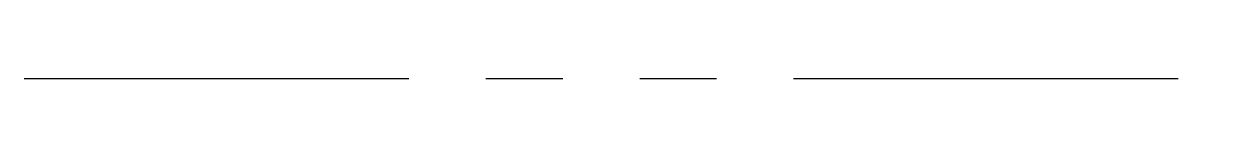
# Model space of a CAD drawing. Extents: x 0 to 200, y 0 to 0.
import ezdxf

# ---------------------------------------------------------------- set-up
doc = ezdxf.new("R2010")
doc.units = 0
doc.linetypes.add('PHANTOMX2', pattern=[127, 63.5, -12.7, 12.7, -12.7, 12.7, -12.7])

msp = doc.modelspace()

# ---------------------------------------------------------------- linework, layer by layer
at = {"linetype": 'PHANTOMX2'}
msp.add_line((0, 0), (200, 0), dxfattribs=at)

doc.saveas('drawing.dxf')
